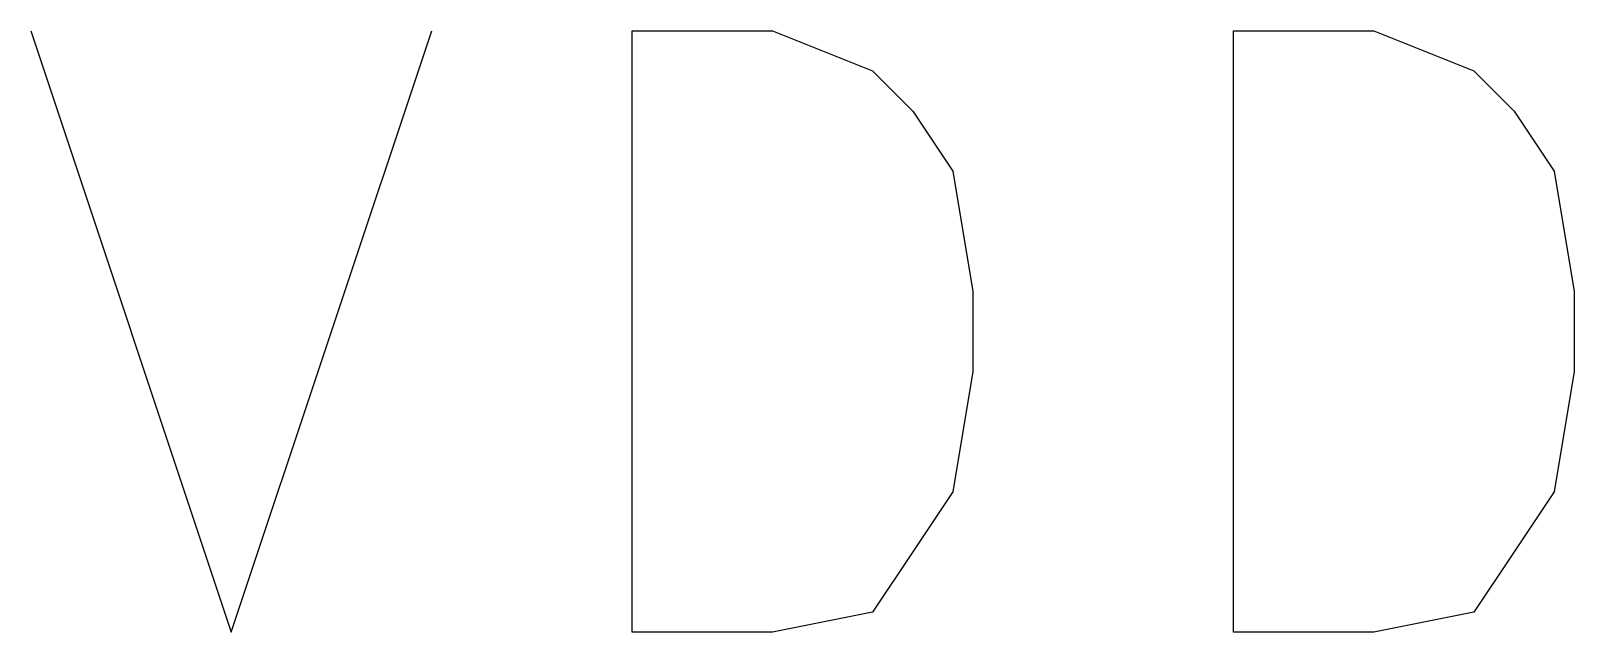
# Model space of a CAD drawing. Extents: x 4000 to 326700, y 4000 to 230000.
# Drawn here: x 247100 to 247870, y 176000 to 176300 of the extents above; entities that cross this region are included whole.
import ezdxf

# ---------------------------------------------------------------- set-up
doc = ezdxf.new("R2010")
doc.units = 0
doc.layers.add('CYAN', color=4, linetype='CONTINUOUS')

msp = doc.modelspace()

# ---------------------------------------------------------------- linework, layer by layer
at = {"layer": 'CYAN'}
for p, q in [((247100, 176300), (247200, 176000)), ((247200, 176000), (247300, 176300)), ((247400, 176000), (247400, 176300)), ((247400, 176300), (247470, 176300)), ((247470, 176300), (247520, 176280)), ((247700, 176000), (247700, 176300)), ((247700, 176300), (247770, 176300)), ((247770, 176300), (247820, 176280)), ((247520, 176280), (247540, 176260)), ((247820, 176280), (247840, 176260)), ((247540, 176260), (247560, 176230)), ((247840, 176260), (247860, 176230)), ((247560, 176230), (247570, 176170)), ((247860, 176230), (247870, 176170)), ((247570, 176170), (247570, 176130)), ((247870, 176170), (247870, 176130)), ((247570, 176130), (247560, 176070)), ((247870, 176130), (247860, 176070)), ((247560, 176070), (247540, 176040)), ((247860, 176070), (247840, 176040)), ((247540, 176040), (247520, 176010)), ((247840, 176040), (247820, 176010)), ((247520, 176010), (247470, 176000)), ((247820, 176010), (247770, 176000)), ((247470, 176000), (247400, 176000)), ((247770, 176000), (247700, 176000))]:
    msp.add_line(p, q, dxfattribs=at)

doc.saveas('drawing.dxf')
